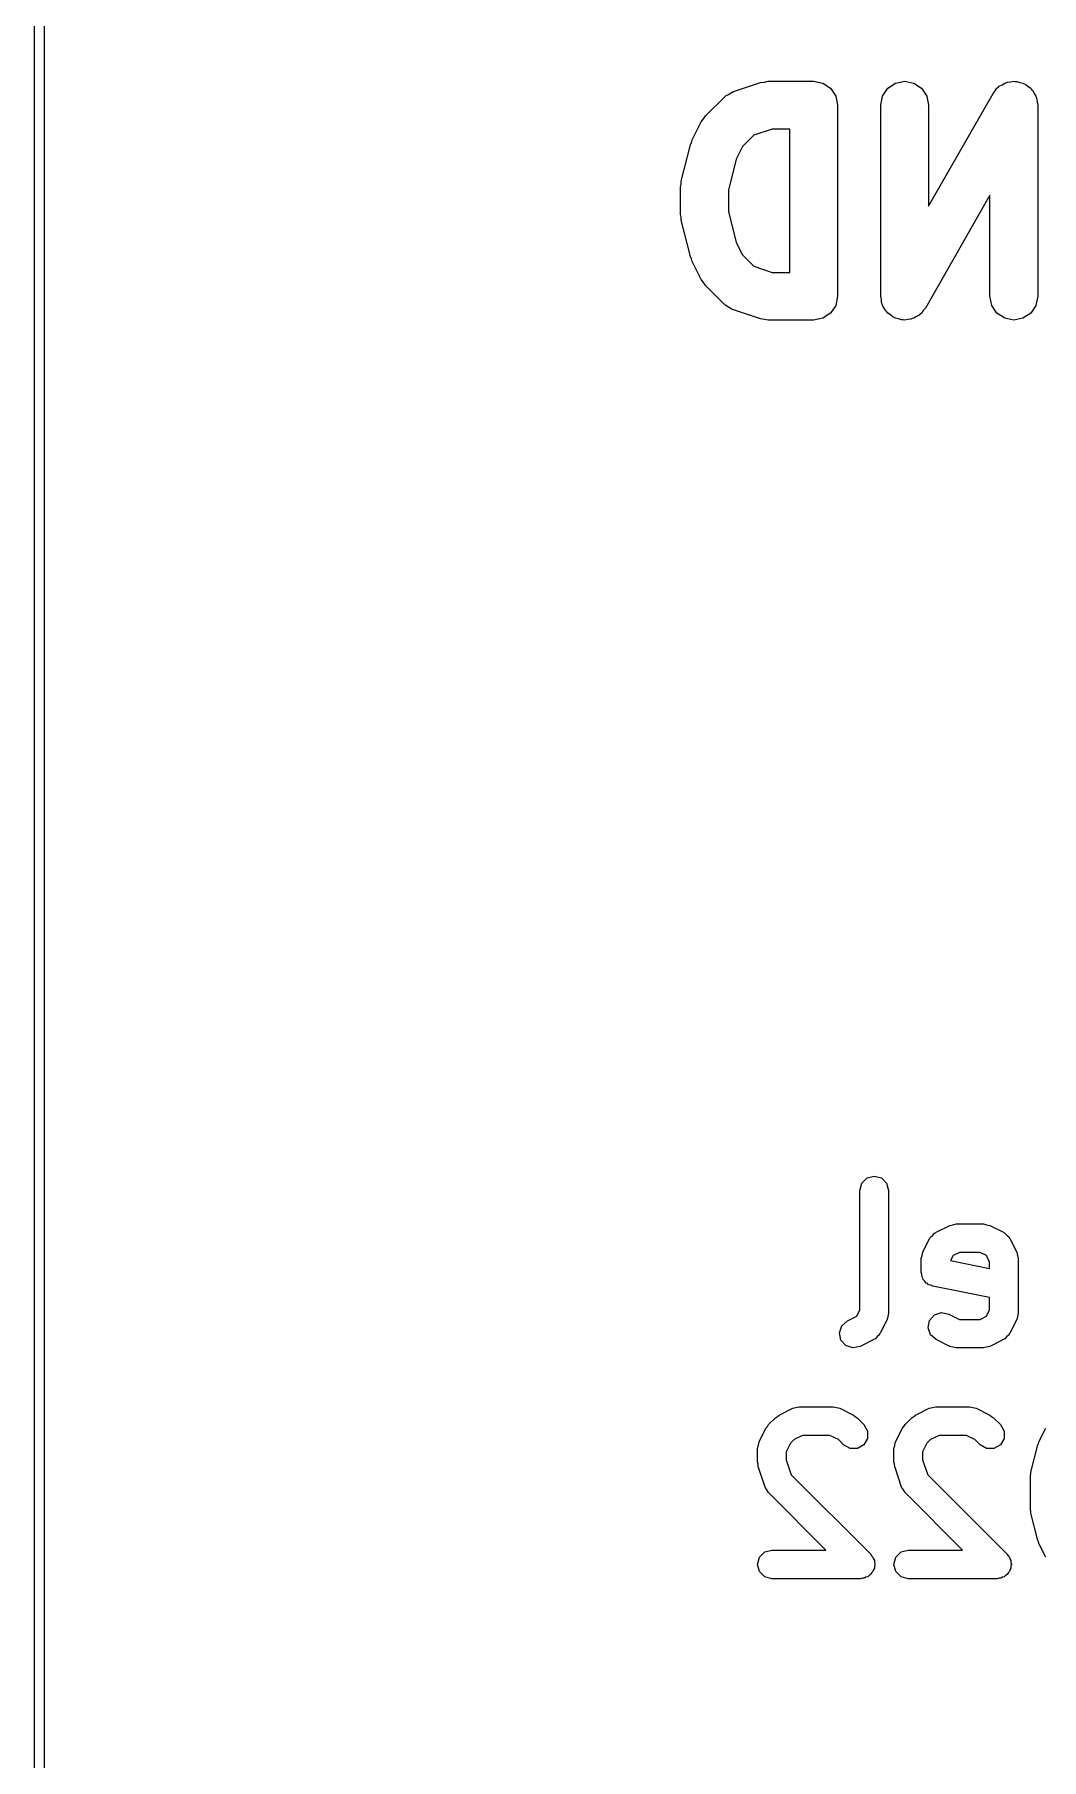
# Model space of a CAD drawing. Extents: x 10 to 287, y -200 to -10.
# Drawn here: x 98.11 to 108.65, y -91.3 to -73.24 of the extents above; entities that cross this region are included whole.
import ezdxf

# ---------------------------------------------------------------- set-up
doc = ezdxf.new("R2010")
doc.units = 0
doc.layers.add('BLACK', color=7, linetype='CONTINUOUS')

msp = doc.modelspace()

# ---------------------------------------------------------------- linework, layer by layer
at = {"layer": 'BLACK', "linetype": 'CONTINUOUS'}
for p, q in [((98.105, -125.185), (98.105, -55.235)), ((98.205, -55.285), (98.205, -125.135)), ((105.37, -73.8713), (105.403, -73.849)), ((105.403, -73.849), (105.412, -73.8473)), ((105.412, -73.8473), (105.42, -73.8428)), ((105.42, -73.8428), (105.705, -73.7476)), ((105.705, -73.7476), (105.745, -73.7426)), ((105.745, -73.7426), (105.784, -73.7348)), ((105.784, -73.7348), (106.26, -73.7348)), ((106.26, -73.7348), (106.356, -73.7538)), ((106.356, -73.7538), (106.437, -73.808)), ((106.437, -73.808), (106.491, -73.8891)), ((106.982, -73.8891), (107.036, -73.808)), ((107.036, -73.808), (107.117, -73.7538)), ((107.117, -73.7538), (107.213, -73.7348)), ((107.213, -73.7348), (107.309, -73.7538)), ((107.309, -73.7538), (107.39, -73.808)), ((107.39, -73.808), (107.444, -73.8891)), ((107.463, -75.0434), (108.139, -73.8607)), ((108.139, -73.8607), (108.16, -73.8356)), ((108.16, -73.8356), (108.179, -73.808)), ((108.179, -73.808), (108.192, -73.7991)), ((108.192, -73.7991), (108.203, -73.7871)), ((108.203, -73.7871), (108.232, -73.7723)), ((108.232, -73.7723), (108.26, -73.7538)), ((108.26, -73.7538), (108.276, -73.7507)), ((108.276, -73.7507), (108.29, -73.7436)), ((108.29, -73.7436), (108.323, -73.7412)), ((108.323, -73.7412), (108.356, -73.7348)), ((108.356, -73.7348), (108.371, -73.7379)), ((108.371, -73.7379), (108.387, -73.7368)), ((108.387, -73.7368), (108.419, -73.7473)), ((108.419, -73.7473), (108.451, -73.7538)), ((108.451, -73.7538), (108.465, -73.7626)), ((108.465, -73.7626), (108.48, -73.7677)), ((108.48, -73.7677), (108.505, -73.7895)), ((108.505, -73.7895), (108.532, -73.808)), ((108.532, -73.808), (108.541, -73.8212)), ((108.541, -73.8212), (108.553, -73.8317)), ((108.553, -73.8317), (108.568, -73.8614)), ((108.568, -73.8614), (108.587, -73.8891)), ((105.131, -74.0937), (105.322, -73.9032)), ((105.322, -73.9032), (105.329, -73.8982)), ((105.329, -73.8982), (105.335, -73.8911)), ((105.335, -73.8911), (105.37, -73.8713)), ((106.491, -73.8891), (106.51, -73.9848)), ((106.51, -73.9848), (106.51, -75.9848)), ((106.963, -73.9848), (106.982, -73.8891)), ((106.963, -75.9848), (106.963, -73.9848)), ((107.444, -73.8891), (107.463, -73.9848)), ((107.463, -73.9848), (107.463, -75.0434)), ((108.587, -73.8891), (108.59, -73.9047)), ((108.59, -73.9047), (108.597, -73.919)), ((108.597, -73.919), (108.599, -73.9522)), ((108.599, -73.9522), (108.606, -73.9848)), ((108.606, -73.9848), (108.606, -75.9848)), ((104.989, -74.3491), (105.084, -74.1587)), ((105.084, -74.1587), (105.109, -74.127)), ((105.109, -74.127), (105.131, -74.0937)), ((104.875, -74.7813), (104.97, -74.4003)), ((104.97, -74.4003), (104.982, -74.3756)), ((104.982, -74.3756), (104.989, -74.3491)), ((105.634, -74.2985), (105.514, -74.4186)), ((105.825, -74.2348), (105.634, -74.2985)), ((106.01, -74.2348), (105.825, -74.2348)), ((106.01, -75.7348), (106.01, -74.2348)), ((105.449, -74.5482), (105.368, -74.8727)), ((105.514, -74.4186), (105.449, -74.5482)), ((104.868, -74.8419), (104.874, -74.8119)), ((104.868, -75.1276), (104.868, -74.8419)), ((104.874, -74.8119), (104.875, -74.7813)), ((105.368, -74.8727), (105.368, -75.0968)), ((108.106, -74.9262), (107.43, -76.1088)), ((108.106, -75.9848), (108.106, -74.9262)), ((104.874, -75.1577), (104.868, -75.1276)), ((105.368, -75.0968), (105.449, -75.4213)), ((104.875, -75.1883), (104.874, -75.1577)), ((104.97, -75.5692), (104.875, -75.1883)), ((105.449, -75.4213), (105.514, -75.551)), ((104.982, -75.594), (104.97, -75.5692)), ((104.989, -75.6204), (104.982, -75.594)), ((105.084, -75.8109), (104.989, -75.6204)), ((105.514, -75.551), (105.634, -75.671)), ((105.109, -75.8425), (105.084, -75.8109)), ((105.131, -75.8758), (105.109, -75.8425)), ((105.634, -75.671), (105.825, -75.7348)), ((105.825, -75.7348), (106.01, -75.7348)), ((105.322, -76.0663), (105.131, -75.8758)), ((106.51, -75.9848), (106.491, -76.0804)), ((106.969, -76.0174), (106.963, -75.9848)), ((106.972, -76.0505), (106.969, -76.0174)), ((108.125, -76.0804), (108.106, -75.9848)), ((108.606, -75.9848), (108.587, -76.0804)), ((105.329, -76.0713), (105.322, -76.0663)), ((105.335, -76.0784), (105.329, -76.0713)), ((105.37, -76.0982), (105.335, -76.0784)), ((105.403, -76.1205), (105.37, -76.0982)), ((105.412, -76.1222), (105.403, -76.1205)), ((105.42, -76.1267), (105.412, -76.1222)), ((105.705, -76.2219), (105.42, -76.1267)), ((106.437, -76.1615), (106.356, -76.2157)), ((106.491, -76.0804), (106.437, -76.1615)), ((106.979, -76.0648), (106.972, -76.0505)), ((106.982, -76.0804), (106.979, -76.0648)), ((107, -76.1081), (106.982, -76.0804)), ((107.015, -76.1378), (107, -76.1081)), ((107.027, -76.1483), (107.015, -76.1378)), ((107.036, -76.1615), (107.027, -76.1483)), ((107.064, -76.18), (107.036, -76.1615)), ((107.089, -76.2018), (107.064, -76.18)), ((107.104, -76.2069), (107.089, -76.2018)), ((107.117, -76.2157), (107.104, -76.2069)), ((107.336, -76.1973), (107.309, -76.2157)), ((107.366, -76.1824), (107.336, -76.1973)), ((107.376, -76.1704), (107.366, -76.1824)), ((107.39, -76.1615), (107.376, -76.1704)), ((107.408, -76.1339), (107.39, -76.1615)), ((107.43, -76.1088), (107.408, -76.1339)), ((108.179, -76.1615), (108.125, -76.0804)), ((108.26, -76.2157), (108.179, -76.1615)), ((108.532, -76.1615), (108.451, -76.2157)), ((108.587, -76.0804), (108.532, -76.1615)), ((105.745, -76.2269), (105.705, -76.2219)), ((105.784, -76.2348), (105.745, -76.2269)), ((106.26, -76.2348), (105.784, -76.2348)), ((106.356, -76.2157), (106.26, -76.2348)), ((107.15, -76.2222), (107.117, -76.2157)), ((107.181, -76.2328), (107.15, -76.2222)), ((107.197, -76.2317), (107.181, -76.2328)), ((107.213, -76.2348), (107.197, -76.2317)), ((107.245, -76.2283), (107.213, -76.2348)), ((107.279, -76.226), (107.245, -76.2283)), ((107.293, -76.2188), (107.279, -76.226)), ((107.309, -76.2157), (107.293, -76.2188)), ((108.356, -76.2348), (108.26, -76.2157)), ((108.451, -76.2157), (108.356, -76.2348)), ((106.764, -85.2711), (106.819, -85.2162)), ((106.819, -85.2162), (106.894, -85.1961)), ((106.894, -85.1961), (106.969, -85.2162)), ((106.969, -85.2162), (107.024, -85.2711)), ((106.744, -85.3461), (106.764, -85.2711)), ((106.744, -86.5964), (106.744, -85.3461)), ((107.024, -85.2711), (107.044, -85.3461)), ((107.044, -85.3461), (107.044, -86.6318)), ((107.541, -85.7833), (107.684, -85.7119)), ((107.684, -85.7119), (107.718, -85.705)), ((107.718, -85.705), (107.751, -85.6961)), ((107.751, -85.6961), (108.037, -85.6961)), ((108.037, -85.6961), (108.07, -85.705)), ((108.07, -85.705), (108.104, -85.7119)), ((108.104, -85.7119), (108.247, -85.7833)), ((107.403, -85.9933), (107.474, -85.8504)), ((107.474, -85.8504), (107.48, -85.8436)), ((107.48, -85.8436), (107.483, -85.8349)), ((107.483, -85.8349), (107.506, -85.8149)), ((107.506, -85.8149), (107.526, -85.7923)), ((107.526, -85.7923), (107.535, -85.7894)), ((107.535, -85.7894), (107.541, -85.7833)), ((108.247, -85.7833), (108.254, -85.7894)), ((108.254, -85.7894), (108.263, -85.7923)), ((108.263, -85.7923), (108.283, -85.8149)), ((108.283, -85.8149), (108.305, -85.8349)), ((108.305, -85.8349), (108.308, -85.8436)), ((108.308, -85.8436), (108.314, -85.8504)), ((108.314, -85.8504), (108.386, -85.9933)), ((107.387, -86.0604), (107.396, -86.0271)), ((107.387, -86.2032), (107.387, -86.0604)), ((107.396, -86.0271), (107.403, -85.9933)), ((107.72, -86.0293), (107.694, -86.0817)), ((107.694, -86.0817), (108.101, -86.1631)), ((107.787, -85.9961), (107.72, -86.0293)), ((108.002, -85.9961), (107.787, -85.9961)), ((108.068, -86.0293), (108.002, -85.9961)), ((108.101, -86.0958), (108.068, -86.0293)), ((108.101, -86.1631), (108.101, -86.0958)), ((108.386, -85.9933), (108.393, -86.0271)), ((108.393, -86.0271), (108.401, -86.0604)), ((108.401, -86.0604), (108.401, -86.6318)), ((107.393, -86.2269), (107.387, -86.2032)), ((107.395, -86.2513), (107.393, -86.2269)), ((107.403, -86.2637), (107.395, -86.2513)), ((107.407, -86.2782), (107.403, -86.2637)), ((107.425, -86.2955), (107.407, -86.2782)), ((107.438, -86.3159), (107.425, -86.2955)), ((107.452, -86.3225), (107.438, -86.3159)), ((107.462, -86.3331), (107.452, -86.3225)), ((107.486, -86.3395), (107.462, -86.3331)), ((107.508, -86.3503), (107.486, -86.3395)), ((108.101, -86.469), (107.508, -86.3503)), ((108.101, -86.5964), (108.101, -86.469)), ((106.613, -86.7119), (106.711, -86.6628)), ((106.711, -86.6628), (106.744, -86.5964)), ((107.035, -86.6651), (107.028, -86.6989)), ((107.044, -86.6318), (107.035, -86.6651)), ((107.474, -86.7076), (107.526, -86.6495)), ((107.526, -86.6495), (107.6, -86.6249)), ((107.6, -86.6249), (107.676, -86.6405)), ((107.676, -86.6405), (107.787, -86.6961)), ((108.002, -86.6961), (108.068, -86.6628)), ((108.068, -86.6628), (108.101, -86.5964)), ((108.393, -86.6651), (108.386, -86.6989)), ((108.401, -86.6318), (108.393, -86.6651)), ((106.53, -86.8371), (106.555, -86.7634)), ((106.546, -86.9132), (106.53, -86.8371)), ((106.555, -86.7634), (106.613, -86.7119)), ((106.948, -86.8573), (106.925, -86.8773)), ((106.951, -86.8486), (106.948, -86.8573)), ((106.957, -86.8417), (106.951, -86.8486)), ((107.028, -86.6989), (106.957, -86.8417)), ((107.459, -86.7836), (107.474, -86.7076)), ((107.483, -86.8573), (107.459, -86.7836)), ((107.541, -86.9088), (107.483, -86.8573)), ((107.787, -86.6961), (108.002, -86.6961)), ((108.305, -86.8573), (108.283, -86.8773)), ((108.308, -86.8486), (108.305, -86.8573)), ((108.314, -86.8417), (108.308, -86.8486)), ((108.386, -86.6989), (108.314, -86.8417)), ((106.597, -86.9712), (106.546, -86.9132)), ((106.671, -86.9958), (106.597, -86.9712)), ((106.747, -86.9802), (106.671, -86.9958)), ((106.89, -86.9088), (106.747, -86.9802)), ((106.897, -86.9027), (106.89, -86.9088)), ((106.906, -86.8998), (106.897, -86.9027)), ((106.925, -86.8773), (106.906, -86.8998)), ((107.684, -86.9802), (107.541, -86.9088)), ((107.718, -86.9871), (107.684, -86.9802)), ((107.751, -86.9961), (107.718, -86.9871)), ((108.037, -86.9961), (107.751, -86.9961)), ((108.07, -86.9871), (108.037, -86.9961)), ((108.104, -86.9802), (108.07, -86.9871)), ((108.247, -86.9088), (108.104, -86.9802)), ((108.254, -86.9027), (108.247, -86.9088)), ((108.263, -86.8998), (108.254, -86.9027)), ((108.283, -86.8773), (108.263, -86.8998)), ((105.788, -87.7979), (105.86, -87.7264)), ((105.86, -87.7264), (105.881, -87.7144)), ((105.881, -87.7144), (105.899, -87.6983)), ((105.899, -87.6983), (106.041, -87.6269)), ((106.041, -87.6269), (106.075, -87.62)), ((106.075, -87.62), (106.109, -87.6111)), ((106.109, -87.6111), (106.466, -87.6111)), ((106.466, -87.6111), (106.499, -87.62)), ((106.499, -87.62), (106.533, -87.6269)), ((106.533, -87.6269), (106.676, -87.6983)), ((106.676, -87.6983), (106.694, -87.7144)), ((106.694, -87.7144), (106.715, -87.7264)), ((106.715, -87.7264), (106.786, -87.7979)), ((107.217, -87.7979), (107.288, -87.7264)), ((107.288, -87.7264), (107.309, -87.7144)), ((107.309, -87.7144), (107.327, -87.6983)), ((107.327, -87.6983), (107.47, -87.6269)), ((107.47, -87.6269), (107.504, -87.62)), ((107.504, -87.62), (107.537, -87.6111)), ((107.537, -87.6111), (107.894, -87.6111)), ((107.894, -87.6111), (107.928, -87.62)), ((107.928, -87.62), (107.961, -87.6269)), ((107.961, -87.6269), (108.104, -87.6983)), ((108.104, -87.6983), (108.122, -87.7144)), ((108.122, -87.7144), (108.143, -87.7264)), ((108.143, -87.7264), (108.215, -87.7979)), ((105.689, -87.9797), (105.76, -87.8368)), ((105.76, -87.8368), (105.776, -87.8188)), ((105.776, -87.8188), (105.788, -87.7979)), ((106.144, -87.9111), (106.055, -87.9558)), ((106.43, -87.9111), (106.144, -87.9111)), ((106.52, -87.9558), (106.43, -87.9111)), ((106.786, -87.7979), (106.825, -87.8651)), ((106.825, -87.9427), (106.786, -88.01)), ((106.825, -87.8651), (106.825, -87.9427)), ((107.117, -87.9797), (107.189, -87.8368)), ((107.189, -87.8368), (107.205, -87.8188)), ((107.205, -87.8188), (107.217, -87.7979)), ((107.573, -87.9111), (107.483, -87.9558)), ((107.859, -87.9111), (107.573, -87.9111)), ((107.948, -87.9558), (107.859, -87.9111)), ((108.215, -87.7979), (108.253, -87.8651)), ((108.253, -87.9427), (108.215, -88.01)), ((108.253, -87.8651), (108.253, -87.9427)), ((108.617, -87.9797), (108.689, -87.8368)), ((105.673, -88.0468), (105.682, -88.0135)), ((105.673, -88.1896), (105.673, -88.0468)), ((105.682, -88.0135), (105.689, -87.9797)), ((106.018, -87.9928), (105.973, -88.0822)), ((105.973, -88.0822), (105.973, -88.1653)), ((106.055, -87.9558), (106.018, -87.9928)), ((106.574, -88.01), (106.52, -87.9558)), ((106.641, -88.0488), (106.574, -88.01)), ((106.719, -88.0488), (106.641, -88.0488)), ((106.786, -88.01), (106.719, -88.0488)), ((107.101, -88.0468), (107.11, -88.0135)), ((107.101, -88.1896), (107.101, -88.0468)), ((107.11, -88.0135), (107.117, -87.9797)), ((107.446, -87.9928), (107.401, -88.0822)), ((107.401, -88.0822), (107.401, -88.1653)), ((107.483, -87.9558), (107.446, -87.9928)), ((108.003, -88.01), (107.948, -87.9558)), ((108.07, -88.0488), (108.003, -88.01)), ((108.147, -88.0488), (108.07, -88.0488)), ((108.215, -88.01), (108.147, -88.0488)), ((108.534, -88.2961), (108.606, -88.0104)), ((108.606, -88.0104), (108.614, -87.9959)), ((108.614, -87.9959), (108.617, -87.9797)), ((105.679, -88.213), (105.673, -88.1896)), ((105.681, -88.2371), (105.679, -88.213)), ((105.752, -88.4514), (105.681, -88.2371)), ((105.973, -88.1653), (106.025, -88.3229)), ((107.108, -88.213), (107.101, -88.1896)), ((107.109, -88.2371), (107.108, -88.213)), ((107.181, -88.4514), (107.109, -88.2371)), ((107.401, -88.1653), (107.454, -88.3229)), ((108.535, -88.3146), (108.534, -88.2961)), ((105.771, -88.4801), (105.752, -88.4514)), ((105.788, -88.51), (105.771, -88.4801)), ((106.025, -88.3229), (106.857, -89.155)), ((107.2, -88.4801), (107.181, -88.4514)), ((107.217, -88.51), (107.2, -88.4801)), ((107.454, -88.3229), (108.286, -89.155)), ((108.53, -88.3325), (108.535, -88.3146)), ((108.53, -88.6896), (108.53, -88.3325)), ((106.389, -89.1111), (105.788, -88.51)), ((107.818, -89.1111), (107.217, -88.51)), ((108.535, -88.7075), (108.53, -88.6896)), ((108.534, -88.726), (108.535, -88.7075)), ((108.606, -89.0117), (108.534, -88.726)), ((108.614, -89.0262), (108.606, -89.0117)), ((108.617, -89.0424), (108.614, -89.0262)), ((105.673, -89.2611), (105.693, -89.1861)), ((105.693, -89.1861), (105.748, -89.1312)), ((105.748, -89.1312), (105.823, -89.1111)), ((105.823, -89.1111), (106.389, -89.1111)), ((106.857, -89.155), (106.867, -89.1721)), ((106.867, -89.1721), (106.881, -89.1861)), ((106.881, -89.1861), (106.886, -89.2051)), ((106.886, -89.2051), (106.896, -89.2222)), ((107.101, -89.2611), (107.122, -89.1861)), ((107.122, -89.1861), (107.176, -89.1312)), ((107.176, -89.1312), (107.251, -89.1111)), ((107.251, -89.1111), (107.818, -89.1111)), ((108.286, -89.155), (108.296, -89.1721)), ((108.296, -89.1721), (108.31, -89.1861)), ((108.31, -89.1861), (108.315, -89.2051)), ((108.315, -89.2051), (108.325, -89.2222)), ((108.689, -89.1853), (108.617, -89.0424)), ((105.693, -89.3361), (105.673, -89.2611)), ((105.748, -89.391), (105.693, -89.3361)), ((105.823, -89.4111), (105.748, -89.391)), ((106.826, -89.391), (106.807, -89.3961)), ((106.84, -89.377), (106.826, -89.391)), ((106.857, -89.3671), (106.84, -89.377)), ((106.867, -89.35), (106.857, -89.3671)), ((106.881, -89.3361), (106.867, -89.35)), ((106.886, -89.317), (106.881, -89.3361)), ((106.896, -89.2999), (106.886, -89.317)), ((106.896, -89.2222), (106.896, -89.242)), ((106.896, -89.242), (106.901, -89.2611)), ((106.901, -89.2611), (106.896, -89.2801)), ((106.896, -89.2801), (106.896, -89.2999)), ((107.122, -89.3361), (107.101, -89.2611)), ((107.176, -89.391), (107.122, -89.3361)), ((107.251, -89.4111), (107.176, -89.391)), ((108.255, -89.391), (108.236, -89.3961)), ((108.269, -89.377), (108.255, -89.391)), ((108.286, -89.3671), (108.269, -89.377)), ((108.296, -89.35), (108.286, -89.3671)), ((108.31, -89.3361), (108.296, -89.35)), ((108.315, -89.317), (108.31, -89.3361)), ((108.325, -89.2999), (108.315, -89.317)), ((108.325, -89.2222), (108.325, -89.242)), ((108.325, -89.242), (108.33, -89.2611)), ((108.33, -89.2611), (108.325, -89.2801)), ((108.325, -89.2801), (108.325, -89.2999)), ((106.751, -89.4111), (105.823, -89.4111)), ((106.771, -89.406), (106.751, -89.4111)), ((106.79, -89.406), (106.771, -89.406)), ((106.807, -89.3961), (106.79, -89.406)), ((108.18, -89.4111), (107.251, -89.4111)), ((108.199, -89.406), (108.18, -89.4111)), ((108.219, -89.406), (108.199, -89.406)), ((108.236, -89.3961), (108.219, -89.406))]:
    msp.add_line(p, q, dxfattribs=at)

doc.saveas('drawing.dxf')
